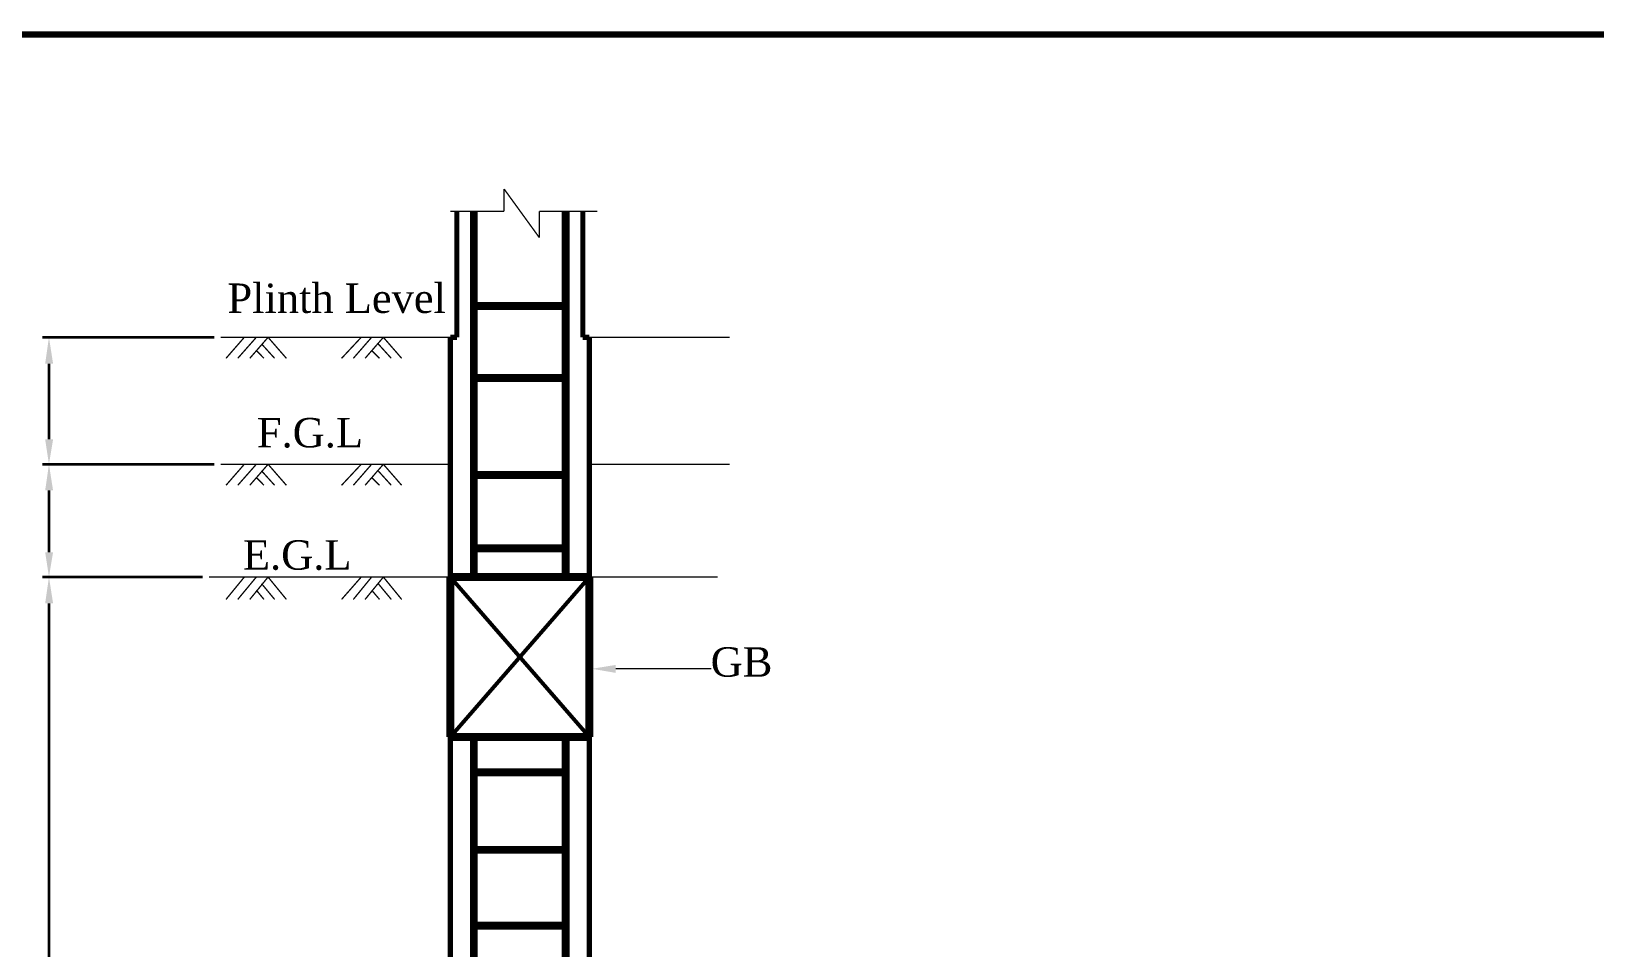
# Model space of a CAD drawing. Header units: millimetres. Extents: x 5 to 350, y 3 to 213.
# Drawn here: x 70.7 to 171.7, y 153.5 to 212.7 of the extents above; entities that cross this region are included whole.
import ezdxf

# ---------------------------------------------------------------- set-up
doc = ezdxf.new("R2010")
doc.units = ezdxf.units.MM
for name, color, linetype in [('H', 251, 'Continuous'), ('P', 255, 'Continuous'), ('T', 255, 'Continuous')]:
    doc.layers.add(name, color=color, linetype=linetype)
doc.styles.get("Standard").update_dxf_attribs({"font": 'arial.ttf'})

msp = doc.modelspace()

# ---------------------------------------------------------------- hatches: boundary and pattern name
at = {"layer": 'H', "linetype": 'Continuous'}
for points in [[(71.632, 191.258), (71.878, 192.952), (72.143, 191.258), (71.632, 191.258)], [(71.878, 184.75), (71.632, 186.355), (72.143, 186.355), (71.878, 184.75)], [(71.632, 183.056), (71.878, 184.75), (72.143, 183.056), (71.632, 183.056)], [(71.878, 177.465), (71.632, 179.07), (72.143, 179.07), (71.878, 177.465)], [(71.632, 175.772), (71.878, 177.465), (72.143, 175.772), (71.632, 175.772)], [(108.462, 171.274), (106.927, 171.538), (108.462, 171.785), (108.462, 171.274)]]:
    msp.add_hatch(color=256, dxfattribs=at).paths.add_polyline_path(points)

# ---------------------------------------------------------------- linework, layer by layer
at = {"layer": 'P'}
for points, const_width in [([(5.256, 212.513), (350.273, 212.513)], 0.423), ([(103.54, 199.39), (101.265, 202.53)], 0.085), ([(101.265, 202.53), (101.265, 201.083)], 0.085), ([(101.265, 201.083), (97.79, 201.083)], 0.085), ([(98.213, 192.952), (98.213, 201.083)], 0.339), ([(99.307, 201.083), (99.307, 177.465)], 0.508), ([(103.54, 201.083), (107.28, 201.083)], 0.085), ([(103.54, 201.083), (103.54, 199.39)], 0.085), ([(105.234, 201.083), (105.234, 177.465)], 0.508), ([(106.345, 192.952), (106.345, 201.083)], 0.339), ([(99.307, 194.98), (105.234, 194.98)], 0.508), ([(82.55, 192.952), (71.455, 192.952)], 0.169), ([(82.973, 192.952), (97.79, 192.952)], 0.085), ([(84.49, 192.952), (83.308, 191.594)], 0.085), ([(85.266, 192.952), (84.067, 191.594)], 0.085), ([(86.025, 192.952), (84.843, 191.594)], 0.085), ([(87.207, 191.594), (86.025, 192.952)], 0.085), ([(92.04, 192.952), (90.77, 191.594)], 0.085), ([(92.71, 192.952), (91.528, 191.594)], 0.085), ([(93.468, 192.952), (92.287, 191.594)], 0.085), ([(94.65, 191.594), (93.468, 192.952)], 0.085), ([(97.79, 192.952), (97.79, 177.465)], 0.339), ([(97.79, 192.952), (98.213, 192.952)], 0.339), ([(106.768, 192.952), (106.345, 192.952)], 0.339), ([(106.768, 192.952), (106.768, 177.465)], 0.339), ([(106.768, 192.952), (115.817, 192.952)], 0.085), ([(85.266, 192.105), (85.76, 191.594)], 0.085), ([(85.602, 192.528), (86.448, 191.594)], 0.085), ([(92.71, 192.105), (93.222, 191.594)], 0.085), ([(93.133, 192.528), (93.98, 191.594)], 0.085), ([(71.878, 186.355), (71.878, 191.258)], 0.169), ([(99.307, 190.324), (105.234, 190.324)], 0.508), ([(82.55, 184.75), (71.455, 184.75)], 0.169), ([(82.55, 184.75), (71.455, 184.75)], 0.169), ([(82.973, 184.75), (97.79, 184.75)], 0.085), ([(84.49, 184.75), (83.308, 183.392)], 0.085), ([(85.266, 184.75), (84.067, 183.392)], 0.085), ([(86.025, 184.75), (84.843, 183.392)], 0.085), ([(87.207, 183.392), (86.025, 184.75)], 0.085), ([(92.04, 184.75), (90.77, 183.392)], 0.085), ([(92.71, 184.75), (91.528, 183.392)], 0.085), ([(93.468, 184.75), (92.287, 183.392)], 0.085), ([(94.65, 183.392), (93.468, 184.75)], 0.085), ([(106.768, 184.75), (115.817, 184.75)], 0.085), ([(85.266, 183.903), (85.76, 183.392)], 0.085), ([(85.602, 184.326), (86.448, 183.392)], 0.085), ([(92.71, 183.903), (93.222, 183.392)], 0.085), ([(93.133, 184.326), (93.98, 183.392)], 0.085), ([(99.307, 184.062), (105.234, 184.062)], 0.508), ([(71.878, 179.07), (71.878, 183.056)], 0.169), ([(99.307, 179.317), (105.234, 179.317)], 0.508), ([(97.79, 177.465), (106.768, 177.465)], 0.508), ([(97.79, 177.465), (97.79, 167.128)], 0.508), ([(97.79, 177.465), (97.79, 177.553)], 0.339), ([(106.768, 177.465), (106.768, 167.128)], 0.508), ([(106.768, 177.465), (106.768, 177.553)], 0.339), ([(78.564, 177.465), (71.455, 177.465)], 0.169), ([(81.792, 177.465), (71.455, 177.465)], 0.169), ([(82.215, 177.465), (97.79, 177.465)], 0.085), ([(84.49, 177.465), (83.308, 176.018)], 0.085), ([(85.266, 177.465), (84.067, 176.018)], 0.085), ([(86.025, 177.465), (84.843, 176.018)], 0.085), ([(85.266, 176.618), (85.76, 176.018)], 0.085), ([(85.602, 177.042), (86.448, 176.018)], 0.085), ([(87.207, 176.018), (86.025, 177.465)], 0.085), ([(92.04, 177.465), (90.77, 176.018)], 0.085), ([(92.71, 177.465), (91.528, 176.018)], 0.085), ([(93.468, 177.465), (92.287, 176.018)], 0.085), ([(92.71, 176.618), (93.222, 176.018)], 0.085), ([(93.133, 177.042), (93.98, 176.018)], 0.085), ([(94.65, 176.018), (93.468, 177.465)], 0.085), ([(97.79, 177.465), (98.548, 177.465)], 0.339), ([(97.79, 167.128), (106.768, 177.465)], 0.254), ([(97.79, 177.465), (106.768, 167.128)], 0.254), ([(106.01, 177.465), (106.768, 177.465)], 0.339), ([(106.768, 177.465), (115.058, 177.465)], 0.085), ([(71.878, 123.525), (71.878, 175.772)], 0.169), ([(108.462, 171.538), (114.635, 171.538)], 0.085), ([(106.768, 167.128), (97.79, 167.128)], 0.508), ([(97.79, 167.128), (97.79, 131.322)], 0.339), ([(99.307, 167.128), (99.307, 124.372)], 0.508), ([(105.234, 167.128), (105.234, 124.372)], 0.508), ([(106.768, 167.128), (106.768, 131.322)], 0.339), ([(99.307, 164.853), (105.234, 164.853)], 0.508), ([(99.307, 159.844), (105.234, 159.844)], 0.508), ([(99.307, 154.94), (105.234, 154.94)], 0.508)]:
    msp.add_lwpolyline(points, dxfattribs=dict(at, const_width=const_width))

# ---------------------------------------------------------------- texts
at = {"layer": 'T', "char_height": 1.9, "attachment_point": 7}
for s, insert in [('{\\fTimes New Roman|b0|i0|c0|p18;Plinth Level}', (83.4, 194.5)), ('{\\fTimes New Roman|b0|i0|c0|p18;F.G.L}', (85.3, 185.8)), ('{\\fTimes New Roman|b0|i0|c0|p18;E.G.L}', (84.4, 177.9)), ('{\\fTimes New Roman|b0|i0|c0|p18;GB}', (114.6, 171))]:
    msp.add_mtext(s, dxfattribs=dict(at, insert=insert))

doc.saveas('drawing.dxf')
